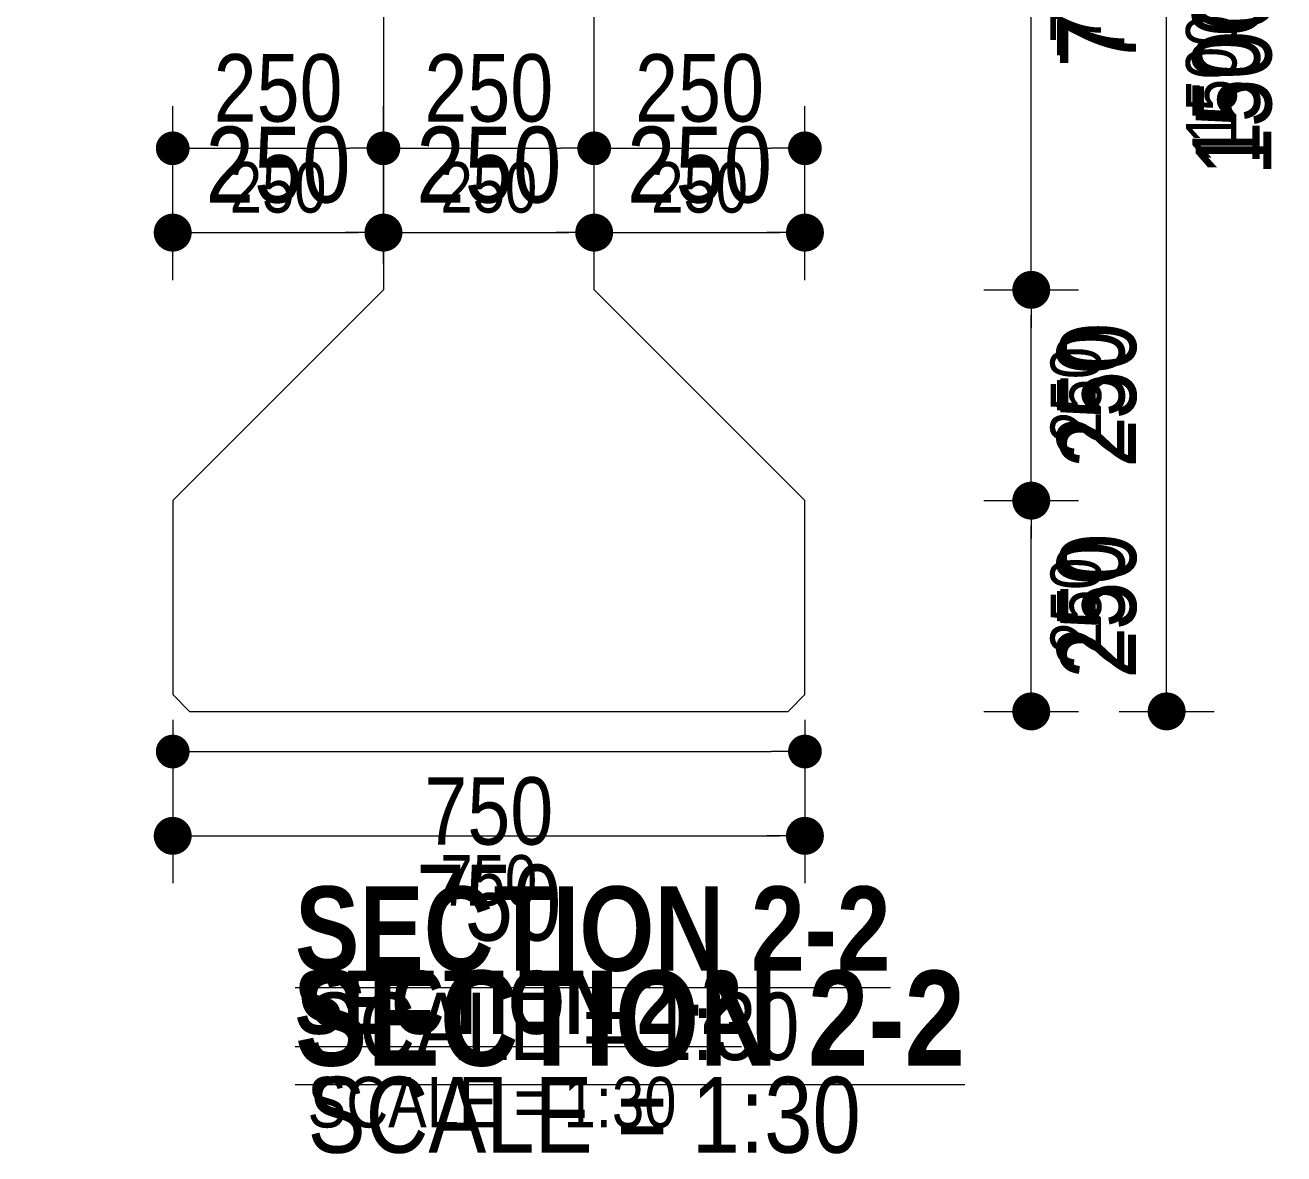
# Model space of a CAD drawing. Header units: millimetres. Extents: x -899 to 143471, y -7850 to 22336.
# Drawn here: x 32998 to 34492, y 822 to 2161 of the extents above; entities that cross this region are included whole.
import ezdxf

# ---------------------------------------------------------------- set-up
doc = ezdxf.new("R2010")
doc.units = ezdxf.units.MM
doc.header["$PDMODE"] = 3
for name, color, linetype, lineweight in [('Concrete Out', 4, 'Continuous', 20), ('Dimension', 3, 'Continuous', 9), ('Dimension @ 30', 3, 'Continuous', 9), ('Dimension @ 40', 3, 'Continuous', 9), ('Dimension @ 45', 3, 'Continuous', 9), ('Text_Normal', 7, 'Continuous', 25), ('Text_Normal @ 30', 7, 'Continuous', 25), ('Text_Normal @ 40', 7, 'Continuous', 25), ('Text_Normal @ 45', 7, 'Continuous', 25), ('Text_Title', 1, 'Continuous', 20), ('Text_Title @ 30', 1, 'Continuous', 20), ('Text_Title @ 40', 1, 'Continuous', 20), ('Text_Title @ 45', 1, 'Continuous', 20)]:
    doc.layers.add(name, color=color, linetype=linetype, lineweight=lineweight)
doc.styles.add('SWIS_B_T', font='swisscb.ttf', dxfattribs={"height": 2.5})
doc.styles.add('SWIS_R_N', font='swissc.ttf', dxfattribs={"height": 2})
doc.dimstyles.new('Dot_Anno', dxfattribs={"dimtxt": 2, "dimasz": 1, "dimexe": 1.25, "dimexo": 0.75, "dimgap": 0.75, "dimtad": 2, "dimdec": 0, "dimzin": 0, "dimdsep": 46, "dimtxsty": 'SWIS_R_N', "dimblk": 'DOT', "dimcen": 0.5, "dimadec": 0, "dimazin": 0, "dimtfac": 1, "dimtdec": 0, "dimtofl": 0, "dimtmove": 0, "dimatfit": 3, "dimfxl": 1.25, "dimfxlon": 1, "dimtolj": 1, "dimtzin": 0, "dimarcsym": 0})

# ---------------------------------------------------------------- blocks, each defined once
blk = doc.blocks.new('_Dot')
at = {"color": 0, "linetype": 'ByBlock', "lineweight": -2}
blk.add_line((-0.5, 0), (-1, 0), dxfattribs=at)
at = {"color": 0, "linetype": 'ByBlock', "const_width": 0.5}
blk.add_lwpolyline([(-0.25, 0, 1), (0.25, 0, 1)], format="xyb", close=True, dxfattribs=at)
blk = doc.blocks.new('*D700')
at = {"layer": 'Defpoints', "color": 0, "transparency": 16777216}
for p in [(33923.4, 1596.9), (34191.9, 1596.9), (33903.4, 1346.9)]:
    blk.add_point(p, dxfattribs=at)
at = {"layer": 'Dimension', "color": 0, "lineweight": -2, "transparency": 16777216}
for p, q in [((34154.4, 1596.9), (34229.4, 1596.9)), ((34191.9, 1376.9), (34191.9, 1566.9)), ((34154.4, 1346.9), (34229.4, 1346.9))]:
    blk.add_line(p, q, dxfattribs=at)
at = {"layer": 'Dimension', "color": 0, "lineweight": -2, "transparency": 16777216, "xscale": 30, "yscale": 30, "zscale": 30}
for p, rotation in [((34191.9, 1596.9), 90), ((34191.9, 1346.9), 270)]:
    blk.add_blockref('_Dot', p, dxfattribs=dict(at, rotation=rotation))
at = {"layer": 'Dimension', "color": 0, "transparency": 16777216, "insert": (34245.2, 1471.9), "char_height": 60, "attachment_point": 5, "rotation": 90, "style": 'SWIS_R_N'}
blk.add_mtext('\\A1;250', dxfattribs=at)
blk = doc.blocks.new('*D701')
at = {"layer": 'Defpoints', "color": 0, "transparency": 16777216}
for p in [(33923.4, 1596.9), (34191.9, 1596.9), (33903.4, 1346.9)]:
    blk.add_point(p, dxfattribs=at)
at = {"layer": 'Dimension', "color": 0, "lineweight": -2, "transparency": 16777216}
for p, q in [((34141.9, 1596.9), (34241.9, 1596.9)), ((34191.9, 1386.9), (34191.9, 1556.9)), ((34141.9, 1346.9), (34241.9, 1346.9))]:
    blk.add_line(p, q, dxfattribs=at)
at = {"layer": 'Dimension', "color": 0, "lineweight": -2, "transparency": 16777216, "xscale": 40, "yscale": 40, "zscale": 40}
for p, rotation in [((34191.9, 1596.9), 90), ((34191.9, 1346.9), 270)]:
    blk.add_blockref('_Dot', p, dxfattribs=dict(at, rotation=rotation))
at = {"layer": 'Dimension', "color": 0, "transparency": 16777216, "insert": (34263, 1471.9), "char_height": 80, "attachment_point": 5, "rotation": 90, "style": 'SWIS_R_N'}
blk.add_mtext('\\A1;250', dxfattribs=at)
blk = doc.blocks.new('*D702')
at = {"layer": 'Defpoints', "color": 0, "transparency": 16777216}
for p in [(33923.4, 1596.9), (34191.9, 1596.9), (33903.4, 1346.9)]:
    blk.add_point(p, dxfattribs=at)
at = {"layer": 'Dimension', "color": 0, "lineweight": -2, "transparency": 16777216}
for p, q in [((34135.6, 1596.9), (34248.1, 1596.9)), ((34191.9, 1391.9), (34191.9, 1551.9)), ((34135.6, 1346.9), (34248.1, 1346.9))]:
    blk.add_line(p, q, dxfattribs=at)
at = {"layer": 'Dimension', "color": 0, "lineweight": -2, "transparency": 16777216, "xscale": 45, "yscale": 45, "zscale": 45}
for p, rotation in [((34191.9, 1596.9), 90), ((34191.9, 1346.9), 270)]:
    blk.add_blockref('_Dot', p, dxfattribs=dict(at, rotation=rotation))
at = {"layer": 'Dimension', "color": 0, "transparency": 16777216, "insert": (34271.9, 1471.9), "char_height": 90, "attachment_point": 5, "rotation": 90, "style": 'SWIS_R_N'}
blk.add_mtext('\\A1;250', dxfattribs=at)
blk = doc.blocks.new('*D704')
at = {"layer": 'Defpoints', "color": 0, "transparency": 16777216}
for p in [(33673.4, 1846.9), (34191.9, 1846.9), (33923.4, 1596.9)]:
    blk.add_point(p, dxfattribs=at)
at = {"layer": 'Dimension', "color": 0, "lineweight": -2, "transparency": 16777216}
for p, q in [((34154.4, 1846.9), (34229.4, 1846.9)), ((34191.9, 1626.9), (34191.9, 1816.9)), ((34154.4, 1596.9), (34229.4, 1596.9))]:
    blk.add_line(p, q, dxfattribs=at)
at = {"layer": 'Dimension', "color": 0, "lineweight": -2, "transparency": 16777216, "xscale": 30, "yscale": 30, "zscale": 30}
for p, rotation in [((34191.9, 1846.9), 90), ((34191.9, 1596.9), 270)]:
    blk.add_blockref('_Dot', p, dxfattribs=dict(at, rotation=rotation))
at = {"layer": 'Dimension', "color": 0, "transparency": 16777216, "insert": (34245.2, 1721.9), "char_height": 60, "attachment_point": 5, "rotation": 90, "style": 'SWIS_R_N'}
blk.add_mtext('\\A1;250', dxfattribs=at)
blk = doc.blocks.new('*D705')
at = {"layer": 'Defpoints', "color": 0, "transparency": 16777216}
for p in [(33673.4, 1846.9), (34191.9, 1846.9), (33923.4, 1596.9)]:
    blk.add_point(p, dxfattribs=at)
at = {"layer": 'Dimension', "color": 0, "lineweight": -2, "transparency": 16777216}
for p, q in [((34141.9, 1846.9), (34241.9, 1846.9)), ((34191.9, 1636.9), (34191.9, 1806.9)), ((34141.9, 1596.9), (34241.9, 1596.9))]:
    blk.add_line(p, q, dxfattribs=at)
at = {"layer": 'Dimension', "color": 0, "lineweight": -2, "transparency": 16777216, "xscale": 40, "yscale": 40, "zscale": 40}
for p, rotation in [((34191.9, 1846.9), 90), ((34191.9, 1596.9), 270)]:
    blk.add_blockref('_Dot', p, dxfattribs=dict(at, rotation=rotation))
at = {"layer": 'Dimension', "color": 0, "transparency": 16777216, "insert": (34263, 1721.9), "char_height": 80, "attachment_point": 5, "rotation": 90, "style": 'SWIS_R_N'}
blk.add_mtext('\\A1;250', dxfattribs=at)
blk = doc.blocks.new('*D706')
at = {"layer": 'Defpoints', "color": 0, "transparency": 16777216}
for p in [(33673.4, 1846.9), (34191.9, 1846.9), (33923.4, 1596.9)]:
    blk.add_point(p, dxfattribs=at)
at = {"layer": 'Dimension', "color": 0, "lineweight": -2, "transparency": 16777216}
for p, q in [((34135.6, 1846.9), (34248.1, 1846.9)), ((34191.9, 1641.9), (34191.9, 1801.9)), ((34135.6, 1596.9), (34248.1, 1596.9))]:
    blk.add_line(p, q, dxfattribs=at)
at = {"layer": 'Dimension', "color": 0, "lineweight": -2, "transparency": 16777216, "xscale": 45, "yscale": 45, "zscale": 45}
for p, rotation in [((34191.9, 1846.9), 90), ((34191.9, 1596.9), 270)]:
    blk.add_blockref('_Dot', p, dxfattribs=dict(at, rotation=rotation))
at = {"layer": 'Dimension', "color": 0, "transparency": 16777216, "insert": (34271.9, 1721.9), "char_height": 90, "attachment_point": 5, "rotation": 90, "style": 'SWIS_R_N'}
blk.add_mtext('\\A1;250', dxfattribs=at)
blk = doc.blocks.new('*D708')
at = {"layer": 'Defpoints', "color": 0, "transparency": 16777216}
for p in [(33673.4, 2546.9), (34191.9, 2546.9), (33673.4, 1846.9)]:
    blk.add_point(p, dxfattribs=at)
at = {"layer": 'Dimension', "color": 0, "lineweight": -2, "transparency": 16777216}
for p, q in [((34154.4, 2546.9), (34229.4, 2546.9)), ((34191.9, 1876.9), (34191.9, 2516.9)), ((34154.4, 1846.9), (34229.4, 1846.9))]:
    blk.add_line(p, q, dxfattribs=at)
at = {"layer": 'Dimension', "color": 0, "lineweight": -2, "transparency": 16777216, "xscale": 30, "yscale": 30, "zscale": 30}
for p, rotation in [((34191.9, 2546.9), 90), ((34191.9, 1846.9), 270)]:
    blk.add_blockref('_Dot', p, dxfattribs=dict(at, rotation=rotation))
at = {"layer": 'Dimension', "color": 0, "transparency": 16777216, "insert": (34245.1, 2196.9), "char_height": 60, "attachment_point": 5, "rotation": 90, "style": 'SWIS_R_N'}
blk.add_mtext('\\A1;700', dxfattribs=at)
blk = doc.blocks.new('*D709')
at = {"layer": 'Defpoints', "color": 0, "transparency": 16777216}
for p in [(33673.4, 2546.9), (34191.9, 2546.9), (33673.4, 1846.9)]:
    blk.add_point(p, dxfattribs=at)
at = {"layer": 'Dimension', "color": 0, "lineweight": -2, "transparency": 16777216}
for p, q in [((34141.9, 2546.9), (34241.9, 2546.9)), ((34191.9, 1886.9), (34191.9, 2506.9)), ((34141.9, 1846.9), (34241.9, 1846.9))]:
    blk.add_line(p, q, dxfattribs=at)
at = {"layer": 'Dimension', "color": 0, "lineweight": -2, "transparency": 16777216, "xscale": 40, "yscale": 40, "zscale": 40}
for p, rotation in [((34191.9, 2546.9), 90), ((34191.9, 1846.9), 270)]:
    blk.add_blockref('_Dot', p, dxfattribs=dict(at, rotation=rotation))
at = {"layer": 'Dimension', "color": 0, "transparency": 16777216, "insert": (34262.9, 2196.9), "char_height": 80, "attachment_point": 5, "rotation": 90, "style": 'SWIS_R_N'}
blk.add_mtext('\\A1;700', dxfattribs=at)
blk = doc.blocks.new('*D710')
at = {"layer": 'Defpoints', "color": 0, "transparency": 16777216}
for p in [(33673.4, 2546.9), (34191.9, 2546.9), (33673.4, 1846.9)]:
    blk.add_point(p, dxfattribs=at)
at = {"layer": 'Dimension', "color": 0, "lineweight": -2, "transparency": 16777216}
for p, q in [((34135.6, 2546.9), (34248.1, 2546.9)), ((34191.9, 1891.9), (34191.9, 2501.9)), ((34135.6, 1846.9), (34248.1, 1846.9))]:
    blk.add_line(p, q, dxfattribs=at)
at = {"layer": 'Dimension', "color": 0, "lineweight": -2, "transparency": 16777216, "xscale": 45, "yscale": 45, "zscale": 45}
for p, rotation in [((34191.9, 2546.9), 90), ((34191.9, 1846.9), 270)]:
    blk.add_blockref('_Dot', p, dxfattribs=dict(at, rotation=rotation))
at = {"layer": 'Dimension', "color": 0, "transparency": 16777216, "insert": (34271.7, 2196.9), "char_height": 90, "attachment_point": 5, "rotation": 90, "style": 'SWIS_R_N'}
blk.add_mtext('\\A1;700', dxfattribs=at)
blk = doc.blocks.new('*D724')
at = {"layer": 'Defpoints', "color": 0, "transparency": 16777216}
for p in [(33173.4, 1366.9), (33923.4, 1366.9), (33923.4, 1199.3)]:
    blk.add_point(p, dxfattribs=at)
at = {"layer": 'Dimension', "color": 0, "lineweight": -2, "transparency": 16777216}
for p, q in [((33173.4, 1236.8), (33173.4, 1161.8)), ((33923.4, 1236.8), (33923.4, 1161.8)), ((33203.4, 1199.3), (33893.4, 1199.3))]:
    blk.add_line(p, q, dxfattribs=at)
at = {"layer": 'Dimension', "color": 0, "lineweight": -2, "transparency": 16777216, "xscale": 30, "yscale": 30, "zscale": 30, "rotation": 180}
blk.add_blockref('_Dot', (33173.4, 1199.3), dxfattribs=at)
at = {"layer": 'Dimension', "color": 0, "lineweight": -2, "transparency": 16777216, "xscale": 30, "yscale": 30, "zscale": 30}
blk.add_blockref('_Dot', (33923.4, 1199.3), dxfattribs=at)
at = {"layer": 'Dimension', "color": 0, "transparency": 16777216, "insert": (33548.4, 1146.1), "char_height": 60, "attachment_point": 5, "style": 'SWIS_R_N'}
blk.add_mtext('\\A1;750', dxfattribs=at)
blk = doc.blocks.new('*D725')
at = {"layer": 'Defpoints', "color": 0, "transparency": 16777216}
for p in [(33173.4, 1366.9), (33923.4, 1366.9), (33923.4, 1299.3)]:
    blk.add_point(p, dxfattribs=at)
at = {"layer": 'Dimension', "color": 0, "lineweight": -2, "transparency": 16777216}
for p, q in [((33173.4, 1336.9), (33173.4, 1249.3)), ((33923.4, 1336.9), (33923.4, 1249.3)), ((33213.4, 1299.3), (33883.4, 1299.3))]:
    blk.add_line(p, q, dxfattribs=at)
at = {"layer": 'Dimension', "color": 0, "lineweight": -2, "transparency": 16777216, "xscale": 40, "yscale": 40, "zscale": 40, "rotation": 180}
blk.add_blockref('_Dot', (33173.4, 1299.3), dxfattribs=at)
at = {"layer": 'Dimension', "color": 0, "lineweight": -2, "transparency": 16777216, "xscale": 40, "yscale": 40, "zscale": 40}
blk.add_blockref('_Dot', (33923.4, 1299.3), dxfattribs=at)
at = {"layer": 'Dimension', "color": 0, "transparency": 16777216, "insert": (33548.4, 1228.3), "char_height": 80, "attachment_point": 5, "style": 'SWIS_R_N'}
blk.add_mtext('\\A1;750', dxfattribs=at)
blk = doc.blocks.new('*D726')
at = {"layer": 'Defpoints', "color": 0, "transparency": 16777216}
for p in [(33173.4, 1366.9), (33923.4, 1366.9), (33923.4, 1199.3)]:
    blk.add_point(p, dxfattribs=at)
at = {"layer": 'Dimension', "color": 0, "lineweight": -2, "transparency": 16777216}
for p, q in [((33173.4, 1255.6), (33173.4, 1143.1)), ((33923.4, 1255.6), (33923.4, 1143.1)), ((33218.4, 1199.3), (33878.4, 1199.3))]:
    blk.add_line(p, q, dxfattribs=at)
at = {"layer": 'Dimension', "color": 0, "lineweight": -2, "transparency": 16777216, "xscale": 45, "yscale": 45, "zscale": 45, "rotation": 180}
blk.add_blockref('_Dot', (33173.4, 1199.3), dxfattribs=at)
at = {"layer": 'Dimension', "color": 0, "lineweight": -2, "transparency": 16777216, "xscale": 45, "yscale": 45, "zscale": 45}
blk.add_blockref('_Dot', (33923.4, 1199.3), dxfattribs=at)
at = {"layer": 'Dimension', "color": 0, "transparency": 16777216, "insert": (33548.4, 1119.4), "char_height": 90, "attachment_point": 5, "style": 'SWIS_R_N'}
blk.add_mtext('\\A1;750', dxfattribs=at)
blk = doc.blocks.new('*D728')
at = {"layer": 'Defpoints', "color": 0, "transparency": 16777216}
for p in [(33423.4, 1914.8), (33423.4, 1846.9), (33173.4, 1596.9)]:
    blk.add_point(p, dxfattribs=at)
at = {"layer": 'Dimension', "color": 0, "lineweight": -2, "transparency": 16777216}
for p, q in [((33173.4, 1877.3), (33173.4, 1952.3)), ((33423.4, 1877.3), (33423.4, 1952.3)), ((33203.4, 1914.8), (33393.4, 1914.8))]:
    blk.add_line(p, q, dxfattribs=at)
at = {"layer": 'Dimension', "color": 0, "lineweight": -2, "transparency": 16777216, "xscale": 30, "yscale": 30, "zscale": 30, "rotation": 180}
blk.add_blockref('_Dot', (33173.4, 1914.8), dxfattribs=at)
at = {"layer": 'Dimension', "color": 0, "lineweight": -2, "transparency": 16777216, "xscale": 30, "yscale": 30, "zscale": 30}
blk.add_blockref('_Dot', (33423.4, 1914.8), dxfattribs=at)
at = {"layer": 'Dimension', "color": 0, "transparency": 16777216, "insert": (33298.4, 1968.1), "char_height": 60, "attachment_point": 5, "style": 'SWIS_R_N'}
blk.add_mtext('\\A1;250', dxfattribs=at)
blk = doc.blocks.new('*D729')
at = {"layer": 'Defpoints', "color": 0, "transparency": 16777216}
for p in [(33423.4, 2014.8), (33423.4, 1846.9), (33173.4, 1596.9)]:
    blk.add_point(p, dxfattribs=at)
at = {"layer": 'Dimension', "color": 0, "lineweight": -2, "transparency": 16777216}
for p, q in [((33173.4, 1964.8), (33173.4, 2064.8)), ((33423.4, 1964.8), (33423.4, 2064.8)), ((33213.4, 2014.8), (33383.4, 2014.8))]:
    blk.add_line(p, q, dxfattribs=at)
at = {"layer": 'Dimension', "color": 0, "lineweight": -2, "transparency": 16777216, "xscale": 40, "yscale": 40, "zscale": 40, "rotation": 180}
blk.add_blockref('_Dot', (33173.4, 2014.8), dxfattribs=at)
at = {"layer": 'Dimension', "color": 0, "lineweight": -2, "transparency": 16777216, "xscale": 40, "yscale": 40, "zscale": 40}
blk.add_blockref('_Dot', (33423.4, 2014.8), dxfattribs=at)
at = {"layer": 'Dimension', "color": 0, "transparency": 16777216, "insert": (33298.4, 2085.9), "char_height": 80, "attachment_point": 5, "style": 'SWIS_R_N'}
blk.add_mtext('\\A1;250', dxfattribs=at)
blk = doc.blocks.new('*D730')
at = {"layer": 'Defpoints', "color": 0, "transparency": 16777216}
for p in [(33423.4, 1914.8), (33423.4, 1846.9), (33173.4, 1596.9)]:
    blk.add_point(p, dxfattribs=at)
at = {"layer": 'Dimension', "color": 0, "lineweight": -2, "transparency": 16777216}
for p, q in [((33173.4, 1858.5), (33173.4, 1971)), ((33423.4, 1880.7), (33423.4, 1971)), ((33218.4, 1914.8), (33378.4, 1914.8))]:
    blk.add_line(p, q, dxfattribs=at)
at = {"layer": 'Dimension', "color": 0, "lineweight": -2, "transparency": 16777216, "xscale": 45, "yscale": 45, "zscale": 45, "rotation": 180}
blk.add_blockref('_Dot', (33173.4, 1914.8), dxfattribs=at)
at = {"layer": 'Dimension', "color": 0, "lineweight": -2, "transparency": 16777216, "xscale": 45, "yscale": 45, "zscale": 45}
blk.add_blockref('_Dot', (33423.4, 1914.8), dxfattribs=at)
at = {"layer": 'Dimension', "color": 0, "transparency": 16777216, "insert": (33298.4, 1994.8), "char_height": 90, "attachment_point": 5, "style": 'SWIS_R_N'}
blk.add_mtext('\\A1;250', dxfattribs=at)
blk = doc.blocks.new('*U953')
at = {"layer": 'Text_Title @ 30', "insert": (33318.5, 1039.3), "char_height": 75, "attachment_point": 1, "style": 'SWIS_B_T'}
blk.add_mtext_dynamic_manual_height_columns('{\\LSECTION 2-2}', width=684.041, gutter_width=412.5, heights=[0], dxfattribs=at)
at = {"layer": 'Text_Title @ 40', "insert": (33318.5, 1139.3), "char_height": 100, "attachment_point": 1, "style": 'SWIS_B_T'}
blk.add_mtext_dynamic_manual_height_columns('{\\LSECTION 2-2}', width=912.054, gutter_width=550, heights=[0], dxfattribs=at)
at = {"layer": 'Text_Title @ 45', "insert": (33318.5, 1039.3), "char_height": 112.5, "attachment_point": 1, "style": 'SWIS_B_T'}
blk.add_mtext_dynamic_manual_height_columns('{\\LSECTION 2-2}', width=1026.061, gutter_width=618.7, heights=[0], dxfattribs=at)
blk = doc.blocks.new('*U954')
at = {"layer": 'Text_Normal @ 30', "insert": (33333.5, 913.4), "char_height": 60, "attachment_point": 1, "style": 'SWIS_R_N'}
blk.add_mtext_dynamic_manual_height_columns('SCALE = 1:30', width=1077.38, gutter_width=300, heights=[0], dxfattribs=at)
at = {"layer": 'Text_Normal @ 40', "insert": (33333.5, 1013.4), "char_height": 80, "attachment_point": 1, "style": 'SWIS_R_N'}
blk.add_mtext_dynamic_manual_height_columns('SCALE = 1:30', width=1436.507, gutter_width=400, heights=[0], dxfattribs=at)
at = {"layer": 'Text_Normal @ 45', "insert": (33333.5, 913.4), "char_height": 90, "attachment_point": 1, "style": 'SWIS_R_N'}
blk.add_mtext_dynamic_manual_height_columns('SCALE = 1:30', width=1616.07, gutter_width=450, heights=[0], dxfattribs=at)
blk = doc.blocks.new('*D807')
at = {"layer": 'Defpoints', "color": 0, "transparency": 16777216}
for p in [(33928.4, 2846.9), (34352.5, 2846.9), (33903.4, 1346.9)]:
    blk.add_point(p, dxfattribs=at)
at = {"layer": 'Dimension', "color": 0, "lineweight": -2, "transparency": 16777216}
for p, q in [((34315, 2846.9), (34390, 2846.9)), ((34352.5, 1376.9), (34352.5, 2816.9)), ((34315, 1346.9), (34390, 1346.9))]:
    blk.add_line(p, q, dxfattribs=at)
at = {"layer": 'Dimension', "color": 0, "lineweight": -2, "transparency": 16777216, "xscale": 30, "yscale": 30, "zscale": 30}
for p, rotation in [((34352.5, 2846.9), 90), ((34352.5, 1346.9), 270)]:
    blk.add_blockref('_Dot', p, dxfattribs=dict(at, rotation=rotation))
at = {"layer": 'Dimension', "color": 0, "transparency": 16777216, "insert": (34405.8, 2096.9), "char_height": 60, "attachment_point": 5, "rotation": 90, "style": 'SWIS_R_N'}
blk.add_mtext('\\A1;1500', dxfattribs=at)
blk = doc.blocks.new('*D808')
at = {"layer": 'Defpoints', "color": 0, "transparency": 16777216}
for p in [(33928.4, 2846.9), (34352.5, 2846.9), (33903.4, 1346.9)]:
    blk.add_point(p, dxfattribs=at)
at = {"layer": 'Dimension', "color": 0, "lineweight": -2, "transparency": 16777216}
for p, q in [((34302.5, 2846.9), (34402.5, 2846.9)), ((34352.5, 1386.9), (34352.5, 2806.9)), ((34302.5, 1346.9), (34402.5, 1346.9))]:
    blk.add_line(p, q, dxfattribs=at)
at = {"layer": 'Dimension', "color": 0, "lineweight": -2, "transparency": 16777216, "xscale": 40, "yscale": 40, "zscale": 40}
for p, rotation in [((34352.5, 2846.9), 90), ((34352.5, 1346.9), 270)]:
    blk.add_blockref('_Dot', p, dxfattribs=dict(at, rotation=rotation))
at = {"layer": 'Dimension', "color": 0, "transparency": 16777216, "insert": (34423.6, 2096.9), "char_height": 80, "attachment_point": 5, "rotation": 90, "style": 'SWIS_R_N'}
blk.add_mtext('\\A1;1500', dxfattribs=at)
blk = doc.blocks.new('*D809')
at = {"layer": 'Defpoints', "color": 0, "transparency": 16777216}
for p in [(33928.4, 2846.9), (34352.5, 2846.9), (33903.4, 1346.9)]:
    blk.add_point(p, dxfattribs=at)
at = {"layer": 'Dimension', "color": 0, "lineweight": -2, "transparency": 16777216}
for p, q in [((34296.3, 2846.9), (34408.8, 2846.9)), ((34352.5, 1391.9), (34352.5, 2801.9)), ((34296.3, 1346.9), (34408.8, 1346.9))]:
    blk.add_line(p, q, dxfattribs=at)
at = {"layer": 'Dimension', "color": 0, "lineweight": -2, "transparency": 16777216, "xscale": 45, "yscale": 45, "zscale": 45}
for p, rotation in [((34352.5, 2846.9), 90), ((34352.5, 1346.9), 270)]:
    blk.add_blockref('_Dot', p, dxfattribs=dict(at, rotation=rotation))
at = {"layer": 'Dimension', "color": 0, "transparency": 16777216, "insert": (34432.5, 2096.9), "char_height": 90, "attachment_point": 5, "rotation": 90, "style": 'SWIS_R_N'}
blk.add_mtext('\\A1;1500', dxfattribs=at)
blk = doc.blocks.new('*D811')
at = {"layer": 'Defpoints', "color": 0, "transparency": 16777216}
for p in [(33673.4, 1914.8), (33423.4, 1846.9), (33673.4, 1846.9)]:
    blk.add_point(p, dxfattribs=at)
at = {"layer": 'Dimension', "color": 0, "lineweight": -2, "transparency": 16777216}
for p, q in [((33423.4, 1877.3), (33423.4, 1952.3)), ((33673.4, 1877.3), (33673.4, 1952.3)), ((33453.4, 1914.8), (33643.4, 1914.8))]:
    blk.add_line(p, q, dxfattribs=at)
at = {"layer": 'Dimension', "color": 0, "lineweight": -2, "transparency": 16777216, "xscale": 30, "yscale": 30, "zscale": 30, "rotation": 180}
blk.add_blockref('_Dot', (33423.4, 1914.8), dxfattribs=at)
at = {"layer": 'Dimension', "color": 0, "lineweight": -2, "transparency": 16777216, "xscale": 30, "yscale": 30, "zscale": 30}
blk.add_blockref('_Dot', (33673.4, 1914.8), dxfattribs=at)
at = {"layer": 'Dimension', "color": 0, "transparency": 16777216, "insert": (33548.4, 1968.1), "char_height": 60, "attachment_point": 5, "style": 'SWIS_R_N'}
blk.add_mtext('\\A1;250', dxfattribs=at)
blk = doc.blocks.new('*D812')
at = {"layer": 'Defpoints', "color": 0, "transparency": 16777216}
for p in [(33673.4, 2014.8), (33423.4, 1846.9), (33673.4, 1846.9)]:
    blk.add_point(p, dxfattribs=at)
at = {"layer": 'Dimension', "color": 0, "lineweight": -2, "transparency": 16777216}
for p, q in [((33423.4, 1964.8), (33423.4, 2064.8)), ((33673.4, 1964.8), (33673.4, 2064.8)), ((33463.4, 2014.8), (33633.4, 2014.8))]:
    blk.add_line(p, q, dxfattribs=at)
at = {"layer": 'Dimension', "color": 0, "lineweight": -2, "transparency": 16777216, "xscale": 40, "yscale": 40, "zscale": 40, "rotation": 180}
blk.add_blockref('_Dot', (33423.4, 2014.8), dxfattribs=at)
at = {"layer": 'Dimension', "color": 0, "lineweight": -2, "transparency": 16777216, "xscale": 40, "yscale": 40, "zscale": 40}
blk.add_blockref('_Dot', (33673.4, 2014.8), dxfattribs=at)
at = {"layer": 'Dimension', "color": 0, "transparency": 16777216, "insert": (33548.4, 2085.9), "char_height": 80, "attachment_point": 5, "style": 'SWIS_R_N'}
blk.add_mtext('\\A1;250', dxfattribs=at)
blk = doc.blocks.new('*D813')
at = {"layer": 'Defpoints', "color": 0, "transparency": 16777216}
for p in [(33673.4, 1914.8), (33423.4, 1846.9), (33673.4, 1846.9)]:
    blk.add_point(p, dxfattribs=at)
at = {"layer": 'Dimension', "color": 0, "lineweight": -2, "transparency": 16777216}
for p, q in [((33423.4, 1880.7), (33423.4, 1971)), ((33673.4, 1880.7), (33673.4, 1971)), ((33468.4, 1914.8), (33628.4, 1914.8))]:
    blk.add_line(p, q, dxfattribs=at)
at = {"layer": 'Dimension', "color": 0, "lineweight": -2, "transparency": 16777216, "xscale": 45, "yscale": 45, "zscale": 45, "rotation": 180}
blk.add_blockref('_Dot', (33423.4, 1914.8), dxfattribs=at)
at = {"layer": 'Dimension', "color": 0, "lineweight": -2, "transparency": 16777216, "xscale": 45, "yscale": 45, "zscale": 45}
blk.add_blockref('_Dot', (33673.4, 1914.8), dxfattribs=at)
at = {"layer": 'Dimension', "color": 0, "transparency": 16777216, "insert": (33548.4, 1994.8), "char_height": 90, "attachment_point": 5, "style": 'SWIS_R_N'}
blk.add_mtext('\\A1;250', dxfattribs=at)
blk = doc.blocks.new('*D815')
at = {"layer": 'Defpoints', "color": 0, "transparency": 16777216}
for p in [(33923.4, 1914.8), (33673.4, 1846.9), (33923.4, 1596.9)]:
    blk.add_point(p, dxfattribs=at)
at = {"layer": 'Dimension', "color": 0, "lineweight": -2, "transparency": 16777216}
for p, q in [((33673.4, 1877.3), (33673.4, 1952.3)), ((33923.4, 1877.3), (33923.4, 1952.3)), ((33703.4, 1914.8), (33893.4, 1914.8))]:
    blk.add_line(p, q, dxfattribs=at)
at = {"layer": 'Dimension', "color": 0, "lineweight": -2, "transparency": 16777216, "xscale": 30, "yscale": 30, "zscale": 30, "rotation": 180}
blk.add_blockref('_Dot', (33673.4, 1914.8), dxfattribs=at)
at = {"layer": 'Dimension', "color": 0, "lineweight": -2, "transparency": 16777216, "xscale": 30, "yscale": 30, "zscale": 30}
blk.add_blockref('_Dot', (33923.4, 1914.8), dxfattribs=at)
at = {"layer": 'Dimension', "color": 0, "transparency": 16777216, "insert": (33798.4, 1968.1), "char_height": 60, "attachment_point": 5, "style": 'SWIS_R_N'}
blk.add_mtext('\\A1;250', dxfattribs=at)
blk = doc.blocks.new('*D816')
at = {"layer": 'Defpoints', "color": 0, "transparency": 16777216}
for p in [(33923.4, 2014.8), (33673.4, 1846.9), (33923.4, 1596.9)]:
    blk.add_point(p, dxfattribs=at)
at = {"layer": 'Dimension', "color": 0, "lineweight": -2, "transparency": 16777216}
for p, q in [((33673.4, 1964.8), (33673.4, 2064.8)), ((33923.4, 1964.8), (33923.4, 2064.8)), ((33713.4, 2014.8), (33883.4, 2014.8))]:
    blk.add_line(p, q, dxfattribs=at)
at = {"layer": 'Dimension', "color": 0, "lineweight": -2, "transparency": 16777216, "xscale": 40, "yscale": 40, "zscale": 40, "rotation": 180}
blk.add_blockref('_Dot', (33673.4, 2014.8), dxfattribs=at)
at = {"layer": 'Dimension', "color": 0, "lineweight": -2, "transparency": 16777216, "xscale": 40, "yscale": 40, "zscale": 40}
blk.add_blockref('_Dot', (33923.4, 2014.8), dxfattribs=at)
at = {"layer": 'Dimension', "color": 0, "transparency": 16777216, "insert": (33798.4, 2085.9), "char_height": 80, "attachment_point": 5, "style": 'SWIS_R_N'}
blk.add_mtext('\\A1;250', dxfattribs=at)
blk = doc.blocks.new('*D817')
at = {"layer": 'Defpoints', "color": 0, "transparency": 16777216}
for p in [(33923.4, 1914.8), (33673.4, 1846.9), (33923.4, 1596.9)]:
    blk.add_point(p, dxfattribs=at)
at = {"layer": 'Dimension', "color": 0, "lineweight": -2, "transparency": 16777216}
for p, q in [((33673.4, 1880.7), (33673.4, 1971)), ((33923.4, 1858.5), (33923.4, 1971)), ((33718.4, 1914.8), (33878.4, 1914.8))]:
    blk.add_line(p, q, dxfattribs=at)
at = {"layer": 'Dimension', "color": 0, "lineweight": -2, "transparency": 16777216, "xscale": 45, "yscale": 45, "zscale": 45, "rotation": 180}
blk.add_blockref('_Dot', (33673.4, 1914.8), dxfattribs=at)
at = {"layer": 'Dimension', "color": 0, "lineweight": -2, "transparency": 16777216, "xscale": 45, "yscale": 45, "zscale": 45}
blk.add_blockref('_Dot', (33923.4, 1914.8), dxfattribs=at)
at = {"layer": 'Dimension', "color": 0, "transparency": 16777216, "insert": (33798.4, 1994.8), "char_height": 90, "attachment_point": 5, "style": 'SWIS_R_N'}
blk.add_mtext('\\A1;250', dxfattribs=at)
blk = doc.blocks.new('*U934')
at = {"layer": 'Dimension @ 30'}
dim = blk.add_linear_dim(base=(34191.9, 1596.9), p1=(33903.4, 1346.9), p2=(33923.4, 1596.9), angle=90, dimstyle='Dot_Anno', override={"dimscale": 30, "dimtix": 0, "dimtofl": 0, "dimtmove": 0, "dimatfit": 1}, dxfattribs=at)
dim.commit()
dim.dimension.update_dxf_attribs({"geometry": '*D700', "text_midpoint": (34245.2, 1471.9)})
at = {"layer": 'Dimension @ 40'}
dim = blk.add_linear_dim(base=(34191.9, 1596.9), p1=(33903.4, 1346.9), p2=(33923.4, 1596.9), angle=90, dimstyle='Dot_Anno', override={"dimscale": 40, "dimtix": 0, "dimtofl": 0, "dimtmove": 0, "dimatfit": 1}, dxfattribs=at)
dim.commit()
dim.dimension.update_dxf_attribs({"geometry": '*D701', "text_midpoint": (34263, 1471.9)})
at = {"layer": 'Dimension @ 45'}
dim = blk.add_linear_dim(base=(34191.9, 1596.9), p1=(33903.4, 1346.9), p2=(33923.4, 1596.9), angle=90, dimstyle='Dot_Anno', override={"dimscale": 45, "dimtix": 0, "dimtofl": 0, "dimtmove": 0, "dimatfit": 1}, dxfattribs=at)
dim.commit()
dim.dimension.update_dxf_attribs({"geometry": '*D702', "text_midpoint": (34271.9, 1471.9)})
blk = doc.blocks.new('*U935')
at = {"layer": 'Dimension @ 30'}
dim = blk.add_linear_dim(base=(34191.9, 1846.9), p1=(33923.4, 1596.9), p2=(33673.4, 1846.9), angle=90, dimstyle='Dot_Anno', override={"dimscale": 30, "dimtix": 0, "dimtofl": 0, "dimtmove": 1, "dimatfit": 1}, dxfattribs=at)
dim.commit()
dim.dimension.update_dxf_attribs({"geometry": '*D704', "text_midpoint": (34245.2, 1721.9)})
at = {"layer": 'Dimension @ 40'}
dim = blk.add_linear_dim(base=(34191.9, 1846.9), p1=(33923.4, 1596.9), p2=(33673.4, 1846.9), angle=90, dimstyle='Dot_Anno', override={"dimscale": 40, "dimtix": 0, "dimtofl": 0, "dimtmove": 1, "dimatfit": 1}, dxfattribs=at)
dim.commit()
dim.dimension.update_dxf_attribs({"geometry": '*D705', "text_midpoint": (34263, 1721.9)})
at = {"layer": 'Dimension @ 45'}
dim = blk.add_linear_dim(base=(34191.9, 1846.9), p1=(33923.4, 1596.9), p2=(33673.4, 1846.9), angle=90, dimstyle='Dot_Anno', override={"dimscale": 45, "dimtix": 0, "dimtofl": 0, "dimtmove": 1, "dimatfit": 1}, dxfattribs=at)
dim.commit()
dim.dimension.update_dxf_attribs({"geometry": '*D706', "text_midpoint": (34271.9, 1721.9)})
blk = doc.blocks.new('*U936')
at = {"layer": 'Dimension @ 30'}
dim = blk.add_linear_dim(base=(34191.9, 2546.9), p1=(33673.4, 1846.9), p2=(33673.4, 2546.9), angle=90, dimstyle='Dot_Anno', override={"dimscale": 30, "dimtix": 0, "dimtofl": 0, "dimtmove": 1, "dimatfit": 1}, dxfattribs=at)
dim.commit()
dim.dimension.update_dxf_attribs({"geometry": '*D708', "text_midpoint": (34245.1, 2196.9)})
at = {"layer": 'Dimension @ 40'}
dim = blk.add_linear_dim(base=(34191.9, 2546.9), p1=(33673.4, 1846.9), p2=(33673.4, 2546.9), angle=90, dimstyle='Dot_Anno', override={"dimscale": 40, "dimtix": 0, "dimtofl": 0, "dimtmove": 1, "dimatfit": 1}, dxfattribs=at)
dim.commit()
dim.dimension.update_dxf_attribs({"geometry": '*D709', "text_midpoint": (34262.9, 2196.9)})
at = {"layer": 'Dimension @ 45'}
dim = blk.add_linear_dim(base=(34191.9, 2546.9), p1=(33673.4, 1846.9), p2=(33673.4, 2546.9), angle=90, dimstyle='Dot_Anno', override={"dimscale": 45, "dimtix": 0, "dimtofl": 0, "dimtmove": 1, "dimatfit": 1}, dxfattribs=at)
dim.commit()
dim.dimension.update_dxf_attribs({"geometry": '*D710', "text_midpoint": (34271.7, 2196.9)})
blk = doc.blocks.new('*U940')
at = {"layer": 'Dimension @ 30'}
dim = blk.add_linear_dim(base=(33923.4, 1199.3), p1=(33173.4, 1366.9), p2=(33923.4, 1366.9), dimstyle='Dot_Anno', override={"dimscale": 30, "dimtix": 0, "dimtofl": 0, "dimtmove": 0, "dimatfit": 1}, dxfattribs=at)
dim.commit()
dim.dimension.update_dxf_attribs({"geometry": '*D724', "text_midpoint": (33548.4, 1146.1)})
at = {"layer": 'Dimension @ 40'}
dim = blk.add_linear_dim(base=(33923.4, 1299.3), p1=(33173.4, 1366.9), p2=(33923.4, 1366.9), dimstyle='Dot_Anno', override={"dimscale": 40, "dimtix": 0, "dimtofl": 0, "dimtmove": 0, "dimatfit": 1}, dxfattribs=at)
dim.commit()
dim.dimension.update_dxf_attribs({"geometry": '*D725', "text_midpoint": (33548.4, 1228.3)})
at = {"layer": 'Dimension @ 45'}
dim = blk.add_linear_dim(base=(33923.4, 1199.3), p1=(33173.4, 1366.9), p2=(33923.4, 1366.9), dimstyle='Dot_Anno', override={"dimscale": 45, "dimtix": 0, "dimtofl": 0, "dimtmove": 0, "dimatfit": 1}, dxfattribs=at)
dim.commit()
dim.dimension.update_dxf_attribs({"geometry": '*D726', "text_midpoint": (33548.4, 1119.4)})
blk = doc.blocks.new('*U941')
at = {"layer": 'Dimension @ 30'}
dim = blk.add_linear_dim(base=(33423.4, 1914.8), p1=(33173.4, 1596.9), p2=(33423.4, 1846.9), dimstyle='Dot_Anno', override={"dimscale": 30, "dimtix": 0, "dimtofl": 0, "dimtmove": 0, "dimatfit": 1}, dxfattribs=at)
dim.commit()
dim.dimension.update_dxf_attribs({"geometry": '*D728', "text_midpoint": (33298.4, 1968.1)})
at = {"layer": 'Dimension @ 40'}
dim = blk.add_linear_dim(base=(33423.4, 2014.8), p1=(33173.4, 1596.9), p2=(33423.4, 1846.9), dimstyle='Dot_Anno', override={"dimscale": 40, "dimtix": 0, "dimtofl": 0, "dimtmove": 0, "dimatfit": 1}, dxfattribs=at)
dim.commit()
dim.dimension.update_dxf_attribs({"geometry": '*D729', "text_midpoint": (33298.4, 2085.9)})
at = {"layer": 'Dimension @ 45'}
dim = blk.add_linear_dim(base=(33423.4, 1914.8), p1=(33173.4, 1596.9), p2=(33423.4, 1846.9), dimstyle='Dot_Anno', override={"dimscale": 45, "dimtix": 0, "dimtofl": 0, "dimtmove": 0, "dimatfit": 1}, dxfattribs=at)
dim.commit()
dim.dimension.update_dxf_attribs({"geometry": '*D730', "text_midpoint": (33298.4, 1994.8)})
blk = doc.blocks.new('*U1020')
at = {"layer": 'Dimension @ 30'}
dim = blk.add_linear_dim(base=(34352.5, 2846.9), p1=(33903.4, 1346.9), p2=(33928.4, 2846.9), angle=90, dimstyle='Dot_Anno', override={"dimscale": 30, "dimtix": 0, "dimtofl": 0, "dimtmove": 0, "dimatfit": 3}, dxfattribs=at)
dim.commit()
dim.dimension.update_dxf_attribs({"geometry": '*D807', "text_midpoint": (34405.8, 2096.9)})
at = {"layer": 'Dimension @ 40'}
dim = blk.add_linear_dim(base=(34352.5, 2846.9), p1=(33903.4, 1346.9), p2=(33928.4, 2846.9), angle=90, dimstyle='Dot_Anno', override={"dimscale": 40, "dimtix": 0, "dimtofl": 0, "dimtmove": 0, "dimatfit": 3}, dxfattribs=at)
dim.commit()
dim.dimension.update_dxf_attribs({"geometry": '*D808', "text_midpoint": (34423.6, 2096.9)})
at = {"layer": 'Dimension @ 45'}
dim = blk.add_linear_dim(base=(34352.5, 2846.9), p1=(33903.4, 1346.9), p2=(33928.4, 2846.9), angle=90, dimstyle='Dot_Anno', override={"dimscale": 45, "dimtix": 0, "dimtofl": 0, "dimtmove": 0, "dimatfit": 3}, dxfattribs=at)
dim.commit()
dim.dimension.update_dxf_attribs({"geometry": '*D809', "text_midpoint": (34432.5, 2096.9)})
blk = doc.blocks.new('*U1051')
at = {"layer": 'Dimension @ 30'}
dim = blk.add_linear_dim(base=(33673.4, 1914.8), p1=(33423.4, 1846.9), p2=(33673.4, 1846.9), dimstyle='Dot_Anno', override={"dimscale": 30, "dimtix": 0, "dimtofl": 0, "dimtmove": 1, "dimatfit": 1}, dxfattribs=at)
dim.commit()
dim.dimension.update_dxf_attribs({"geometry": '*D811', "text_midpoint": (33548.4, 1968.1)})
at = {"layer": 'Dimension @ 40'}
dim = blk.add_linear_dim(base=(33673.4, 2014.8), p1=(33423.4, 1846.9), p2=(33673.4, 1846.9), dimstyle='Dot_Anno', override={"dimscale": 40, "dimtix": 0, "dimtofl": 0, "dimtmove": 1, "dimatfit": 1}, dxfattribs=at)
dim.commit()
dim.dimension.update_dxf_attribs({"geometry": '*D812', "text_midpoint": (33548.4, 2085.9)})
at = {"layer": 'Dimension @ 45'}
dim = blk.add_linear_dim(base=(33673.4, 1914.8), p1=(33423.4, 1846.9), p2=(33673.4, 1846.9), dimstyle='Dot_Anno', override={"dimscale": 45, "dimtix": 0, "dimtofl": 0, "dimtmove": 1, "dimatfit": 1}, dxfattribs=at)
dim.commit()
dim.dimension.update_dxf_attribs({"geometry": '*D813', "text_midpoint": (33548.4, 1994.8)})
blk = doc.blocks.new('*U1052')
at = {"layer": 'Dimension @ 30'}
dim = blk.add_linear_dim(base=(33923.4, 1914.8), p1=(33673.4, 1846.9), p2=(33923.4, 1596.9), dimstyle='Dot_Anno', override={"dimscale": 30, "dimtix": 0, "dimtofl": 0, "dimtmove": 1, "dimatfit": 1}, dxfattribs=at)
dim.commit()
dim.dimension.update_dxf_attribs({"geometry": '*D815', "text_midpoint": (33798.4, 1968.1)})
at = {"layer": 'Dimension @ 40'}
dim = blk.add_linear_dim(base=(33923.4, 2014.8), p1=(33673.4, 1846.9), p2=(33923.4, 1596.9), dimstyle='Dot_Anno', override={"dimscale": 40, "dimtix": 0, "dimtofl": 0, "dimtmove": 1, "dimatfit": 1}, dxfattribs=at)
dim.commit()
dim.dimension.update_dxf_attribs({"geometry": '*D816', "text_midpoint": (33798.4, 2085.9)})
at = {"layer": 'Dimension @ 45'}
dim = blk.add_linear_dim(base=(33923.4, 1914.8), p1=(33673.4, 1846.9), p2=(33923.4, 1596.9), dimstyle='Dot_Anno', override={"dimscale": 45, "dimtix": 0, "dimtofl": 0, "dimtmove": 1, "dimatfit": 1}, dxfattribs=at)
dim.commit()
dim.dimension.update_dxf_attribs({"geometry": '*D817', "text_midpoint": (33798.4, 1994.8)})

msp = doc.modelspace()

# ---------------------------------------------------------------- linework, layer by layer
at = {"layer": 'Concrete Out'}
msp.add_lwpolyline([(34098.4, 2721.9), (34098.4, 2846.9), (32998.4, 2846.9), (32998.4, 2721.9), (33323.4, 2646.9), (33423.4, 2546.9), (33423.4, 1846.9), (33173.4, 1596.9), (33173.4, 1366.9), (33193.4, 1346.9), (33903.4, 1346.9), (33923.4, 1366.9), (33923.4, 1596.9), (33673.4, 1846.9), (33673.4, 2546.9), (33773.4, 2646.9)], close=True, dxfattribs=at)

# ---------------------------------------------------------------- block references
at = {"layer": 'Dimension'}
for name in ['*U1020', '*U936', '*U941', '*U1051', '*U1052', '*U935', '*U934', '*U940']:
    msp.add_blockref(name, (0, 0), dxfattribs=at)
at = {"layer": 'Text_Normal'}
msp.add_blockref('*U954', (0, 0), dxfattribs=at)
at = {"layer": 'Text_Title'}
msp.add_blockref('*U953', (0, 0), dxfattribs=at)

doc.saveas('drawing.dxf')
